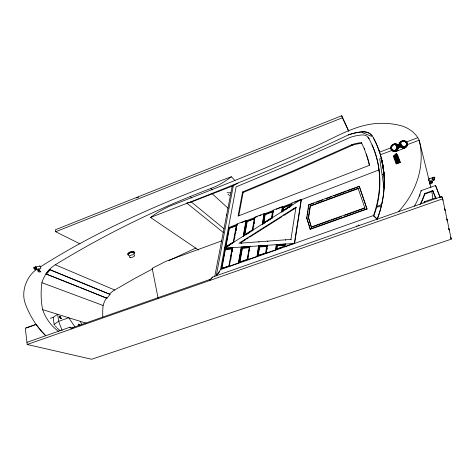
<?xml version="1.0" encoding="UTF-8"?>
<svg xmlns="http://www.w3.org/2000/svg" width="475" height="475" viewBox="0 0 475 475"><rect width="100%" height="100%" fill="white"/><g stroke="black" fill="none" stroke-linecap="round" stroke-linejoin="round"><path stroke-width="0.71" d="M398.163 145.118L398.056 144.774L396.863 145.225L397.836 147.838L396.281 151.311L397.949 148.182L396.975 145.57L400.294 144.317L400.942 146.668L404.599 148.182L400.253 146.644L400.182 143.967L398.988 144.418L399.101 144.768M398.632 144.946L399.392 146.864L396.281 151.311L398.59 147.268L398.632 144.946L400.253 146.644L404.599 148.182L396.281 151.311L398.062 147.755L400.253 146.644M406.481 143.747L406.416 144.537A3.402 2.963 -20.7 0 1 404.967 146.561L404.463 146.817L401.844 145.831L404.516 146.995L405.015 146.733A3.402 2.957 -20.7 0 0 406.469 144.709L406.315 142.987M406.357 142.239L405.703 141.586A3.853 3.349 -20.7 0 0 399.796 143.082L399.528 143.842L400.473 143.486L401.535 146.312L404.51 147.434L405.252 147.012A3.853 3.349 -20.7 0 0 406.903 144.756L406.778 142.969M407.407 143.771L407.324 144.768A4.299 3.741 -20.7 0 1 404.492 147.838M398.988 144.418L399.036 143.901A4.299 3.741 -20.7 0 1 405.994 141.265L407.2 142.809L407.425 145.118A4.299 3.735 -20.7 0 1 402.408 148.473M399.059 145.237L399.142 144.246A4.299 3.735 -20.7 0 1 400.134 142.417M390.794 148.36L390.883 147.369A4.269 3.723 -21.7 0 1 391.252 146.413M311.416 227.234L308.376 217.562L310.157 205.853L358.091 188.278L358.251 188.575L310.365 206.126L308.584 217.823L311.416 227.234L329.46 220.78M306.702 217.805L308.697 204.755L359.225 186.194L367.032 209.047L310.288 229.312L306.702 217.805L310.288 229.312M306.915 218.067L307.135 216.618M307.355 215.169L307.58 213.72M307.8 212.272L308.02 210.823M308.239 209.374L308.465 207.925M308.685 206.477L308.697 204.755M290.914 239.412L295.967 207.165L238.955 243.277L290.914 239.412L291.276 239.792M291.935 203.912L291.62 205.877L291.81 202.985L301.186 199.393L301.399 199.672L294.619 243.414L224.224 248.247L232.97 247.855L232.685 247.635L229.259 266.22L229.55 266.422M276.658 248.936L277.222 245.468L284.59 244.94L284.388 246.198L276.658 248.936L276.901 249.161L282.69 247.113M291.056 204.446L290.89 205.455L282.934 210.508L283.165 210.769L283.444 207.355L291.056 204.446L291.276 204.713L283.676 207.623M285.101 246.78L285.303 243.841L285.534 244.073L276.302 244.488L275.666 250.117L276.545 244.72M272.448 216.772L272.211 218.197L273.279 210.092L282.512 206.554L281.657 211.791L281.889 212.052L283.712 210.894M281.889 212.052L282.512 206.554M282.934 210.508L283.444 207.355M276.901 249.161L277.222 245.468M266.522 249.096L266.748 247.772M270.53 218.791L271.742 218.019L271.973 216.636M272.205 215.252L272.442 213.869M266.748 250.741L266.297 253.43L267.401 245.13L267.425 246.703M266.974 249.393L267.199 248.051M272.686 215.347L272.923 213.916M273.167 212.491L273.404 211.066M265.602 252.848L266.718 246.222L259.504 246.739L257.99 255.544L265.858 253.068L257.99 255.544M263.619 222.769L271.498 217.764L272.543 211.529L265.056 214.397L263.619 222.769L263.868 223.018L265.685 221.867M258.845 245.991L257.005 256.714L258.584 245.765L267.651 245.355M251.821 231.135L253.021 230.375L252.753 230.132L255.027 217.087L264.118 213.602L262.319 224.063L262.574 224.313L264.985 222.781M262.574 224.313L264.118 213.602M258.252 255.758L259.504 246.739M263.868 223.018L265.056 214.397M239.614 262.046L247.196 259.362L249.268 247.469L242.143 247.98L239.614 262.046L239.893 262.253L242.416 248.199L242.143 247.98M252.326 229.942L254.315 218.512L246.935 221.338L244.494 234.911L252.326 229.942L252.587 230.179M247.713 258.174L247.469 259.576L247.196 259.362M247.956 256.779L248.199 255.378M248.443 253.982L248.686 252.581M248.93 251.186L249.173 249.791M252.712 229.467L252.961 228.036M253.211 226.611L253.46 225.186M248.241 257.836L247.873 259.944L247.6 259.73L249.927 246.388L250.194 246.614L241.229 247.018L238.349 263.007L229.259 266.22M253.65 226.753L253.899 225.304M254.155 223.862L254.404 222.413M244.762 235.143L247.202 221.588L246.935 221.338M243.176 236.212L246.002 220.548L237.043 223.986L233.676 242.244L233.961 242.47M241.508 247.243L238.628 263.209L238.349 263.007M243.449 236.449L246.27 220.798L246.002 220.548M228.891 265.84L232.049 248.698L225.132 249.197L221.51 268.452L229.182 266.042L221.51 268.452M233.278 242.03L236.348 225.388L229.081 228.172L225.554 246.935L233.278 242.03L233.563 242.256L232.376 243.01M229.443 264.617L229.704 263.192M230.892 256.767L231.545 253.199M231.812 251.774L232.073 250.349M234.632 236.473L234.893 235.03M235.564 231.414L235.832 229.971M236.093 228.523L236.36 227.08M230.862 259.285L231.123 257.854M232.311 251.423L232.572 249.998M234.632 238.824L234.899 237.363M235.57 233.712L235.838 232.257M236.111 230.797L236.378 229.336M237.049 225.69L237.043 223.986M364.479 149.144L361.392 142.643L360.982 142.678A37.519 33.476 -26 0 0 352.106 144.572L293.075 170.905L242.565 191.947L238.094 216.06L369.396 165.312L366.338 153.959M238.777 215.834L243.099 192.5L242.565 191.947M223.476 232.607L186.746 203.074L191.372 201.982L233.629 185.624L233.451 184.941L216.256 275.773L220.537 269.61L236.099 186.889L290.647 164.065L350.122 137.4A46.212 41.236 -26 0 1 361.012 135.042L362.864 134.924A7.927 6.893 -26.4 0 1 368.861 138.29L372.364 145.617A105.367 93.51 -40.4 0 1 375.422 211.268L373.777 216.072L377.251 219.165A108.68 96.484 -40.2 0 0 384.091 188.254L384.299 180.547L383.907 172.942L382.927 165.478A108.68 96.484 -40.2 0 0 373.415 137.922L372.388 136.058L370.102 133.796A12.202 10.622 -26.3 0 0 362.526 131.83A50.445 45.036 -25.9 0 0 348.312 134.93C283.717 165.549 217.158 191.686 150.528 217.455L198.603 250.064M221.807 268.654L225.423 249.417L225.132 249.197M225.981 246.43L229.366 228.41L236.627 225.631M226.539 215.068L226.658 214.439M214.789 276.29L232.192 186.182M381.395 205.622L381.633 204.678M435.961 198.716L432.838 190.6L424.603 193.527L424.294 194.477A83.505 74.433 -28.7 0 1 420.054 204.452M424.603 193.527L424.454 195.053A83.327 74.308 -28.7 0 1 420.797 203.852M434.477 178.463L434.94 177.513A1.449 1.057 68.5 0 0 433.39 177.502L432.363 178.446A1.443 1.057 68.5 0 0 433.984 180.173A1.443 1.057 68.5 0 0 434.091 177.834A1.443 1.057 68.5 0 0 432.363 178.452M395.592 150.349L396.851 147.713L395.723 144.673L396.192 144.495L395.776 144.851L396.91 147.885L395.592 150.349L395.052 150.486A3.378 2.951 -21.7 0 1 392.653 149.916L391.661 148.521L391.572 146.983A3.384 2.951 -21.7 0 1 395.515 144.341L396.192 144.495M395.063 150.848L395.883 150.676L397.367 147.844L396.316 145.018L397.26 144.661M395.883 150.676L397.379 147.879M362.526 131.83L362.122 132.537L371.652 136.361L372.056 135.648A12.219 10.64 -26.3 0 0 362.526 131.83A48.836 43.552 -26 0 0 348.312 134.93M400.229 142.969C401.559 142.619 399.386 143.61 400.633 142.399A3.402 2.963 -20.7 0 1 405.365 141.764L406.368 143.165M400.282 143.147L400.692 142.571A3.402 2.957 -20.7 0 1 402.135 141.603M212.586 277.067L209.445 280.6L212.586 277.067L441.78 196.478L442.694 198.823L451.25 239.186L91.61 359.254L27.194 344.494L25.3 328.118L36.041 324.271A126.748 105.302 -58.2 0 0 45.76 335.724A113.739 94.151 -59.4 0 1 26.119 305.847L25.217 303.377A26.279 20.811 -64.6 0 1 36.225 269.58M46.402 274.36L49.976 269.865L110.04 294.375L106.94 298.264L45.986 273.938A30.18 24.267 -64.3 0 1 49.554 269.444L110.04 294.375M356.446 226.48L357.105 225.678M216.256 275.773L217.14 274.728M218.031 273.677L219.8 271.575M393.959 155.568L396.245 153.627L399.303 161.981L396.661 162.907L393.959 155.568L396.797 162.907M394.345 155.705L396.328 154.227L394.345 155.705L396.779 162.313L398.774 160.847L396.779 162.313M395.283 157.362L396.934 155.877M395.895 159.012L397.551 157.528M396.506 160.663L398.163 159.184M396.661 162.907L398.97 160.983M210.467 279.282L73.506 327.352L71.677 328.896L69.748 327.287L26.944 342.338M78.963 324.823L79.171 324.455M80.038 325.791L79.497 324.556L79.135 325.381M78.963 325.535L79.545 325.203M440.622 197.345L441.78 196.478L443.015 200.319M50.397 318.339L53.188 317.336L57.671 314.272L58.633 321.343L62.112 330.493M54.726 325.185A40.678 33.197 -64.9 0 1 54.12 324.366L58.633 321.343L68.762 317.739L74.824 326.77M226.438 246.774L227.626 246.02M228.813 245.272L230.595 244.138M245.967 234.383L247.772 233.237M249.577 232.091L250.782 231.325M267.502 220.715L268.713 219.943M286.223 208.828L287.446 208.05M288.669 207.278L290.504 206.108M224.224 248.247L301.186 199.393L294.393 243.182L284.869 246.549M226.284 247.338L229.829 245.094M231.598 243.966L232.78 243.218M245.842 234.929L247.036 234.169M248.235 233.409L250.028 232.275M266.79 221.635L267.995 220.869M269.2 220.109L271.005 218.963M284.929 210.122L286.757 208.964M288.58 207.807L290.403 206.649M240.599 242.879L245.391 239.845L244.952 239.477M246.59 239.085L248.389 237.945M249.589 237.185L254.38 234.145M273.618 221.967L254.98 233.765L254.564 233.391M282.103 216.594L274.217 221.588L273.832 221.184M295.788 207.925L283.925 215.442L283.551 215.027M40.197 266.998C99.875 229.081 165.163 201.145 231.325 176.759L234.905 180.47M58.49 331.247A59.238 48.486 -63.3 0 1 42.625 309.623A79.669 66.209 -63 0 1 41.895 282.696A26.772 21.488 -64.2 0 1 55.29 264.783C104.619 234.49 156.815 208.869 210.977 188.427A69.54 57.226 -44.9 0 0 231.325 176.759M109.369 294.298A26.024 21.992 -66 0 1 109.648 293.995A23.097 19.487 -65.8 0 1 114.677 289.988L134.959 278.338L152.511 268.933M233.629 185.624L238.07 183.065M168.934 260.615L195.878 248.015M361.392 142.643L361.778 143.509L361.285 143.367A37.436 33.416 -25.9 0 0 352.42 145.249L293.514 171.511L243.099 192.5M429.424 183.7L432.606 182.293L432.096 180.981M429.531 184.128L432.707 182.727L432.606 182.293M348.798 131.136L341.721 115.746L55.391 229.787L55.664 231.723L79.972 243.877M136.681 197.968L138.748 197.143M55.664 231.723L342.422 117.776L348.555 131.1M228.433 227.632L237.316 224.23M241.448 222.644L257.23 216.6M259.178 215.852L261.125 215.104M264.373 213.863L273.523 210.354M276.159 209.344L292.036 203.258M294.714 202.237L378.931 169.961M247.202 221.588L254.576 218.761M265.305 214.658L272.787 211.791L272.543 211.529M429.275 178.873L432.974 177.466M379.549 152.154L390.836 147.891L390.717 147.547M406.374 141.627L406.475 141.977L417.798 137.702L419.17 140.184L430.908 187.601M380.35 154.808L391.798 150.498L391.679 150.159M393.549 156.703L393.419 156.334L394.808 155.818M396.192 155.301L397.575 154.785L400.419 162.48L396.245 164.029L393.419 156.334M396.423 163.21L399.742 161.904L396.423 163.21L393.995 156.613M396.12 163.667L400.294 162.118M308.904 205.028L313.743 203.252M316.51 202.237L322.733 199.951M326.188 198.681L331.722 196.65M333.794 195.89L346.239 191.318M347.623 190.813L355.229 188.017M356.612 187.512L358.684 186.746M221.706 240.896L166.256 261.167L152.202 268.316L158.074 298.116M429.643 182.774L431.46 182.121L430.896 180.66L431.561 182.554L431.46 182.121M26.38 328.017L35.197 324.858M311.208 226.985L364.705 207.836L364.859 208.115L344.731 215.317M330.849 220.287L341.258 216.558M310.074 229.063L366.884 208.768L367.032 209.047M376.639 206.459L380.659 205.028A0.885 0.808 -21.4 0 1 381.645 204.268L381.318 205.883L376.259 207.45M414.426 206.186A79.456 70.817 -28.7 0 0 421.111 190.641L435.551 185.487L440.266 197.63M424.763 194.097L432.974 191.182L432.838 190.6M240.582 262.01L246.78 259.819M247.6 259.73L256.738 256.5M266.042 253.211L275.417 249.892M220.537 269.61L373.492 215.525L375.143 210.71A105.598 93.658 -40.4 0 0 372.091 144.934M423.949 203.074A80.976 72.663 -28.4 0 0 424.401 201.709L436.086 197.6M27.194 344.494L442.694 198.823M37.679 268.897L37.947 270.976L39.104 270.679L40.417 272.027M395.538 150.177L394.992 150.314A3.384 2.951 -21.7 0 1 392.593 149.744L392.029 149.197M383.966 174.165L383.741 171.499A102.457 91.046 -39.3 0 0 381.431 158.502L379.727 158.87L384.091 188.254A110.96 98.462 -40.6 0 0 383.889 173.096L383.634 170.62A110.96 98.462 -40.6 0 0 381.431 158.502L383.966 174.165L382.25 174.527M35.025 267.045L39.674 266.065M225.423 249.417L232.334 248.918M242.416 248.199L249.541 247.689L249.268 247.469M259.76 246.958L266.968 246.448M277.465 245.694L284.822 245.171L284.59 244.94M69.748 327.287L73.506 327.352M395.402 155.058L395.532 155.064A0.867 0.576 -85.2 0 1 396.257 155.218A0.867 0.576 -85.2 0 1 396.233 156.328A0.867 0.576 -85.2 0 1 395.503 156.56M227.145 192.684L230.761 192.898M35.815 267.55L34.36 267.348A1.443 0.742 77.6 0 0 33.517 268.161L34.651 268.666M396.251 144.673L395.568 144.513A3.378 2.951 -21.7 0 0 394.707 144.525M399.392 146.864L404.599 148.182L401.939 147.179M79.497 324.556L78.262 324.176L79.438 324.597M42.625 309.623L86.397 323.273M41.895 282.696L103.111 305.502A68.495 59.565 -64.7 0 0 102.808 317.08M45.986 273.938L79.022 287.001M80.4 287.547L106.94 298.264M55.29 264.783L114.677 289.988M396.577 144.299L397.266 144.697M224.224 228.914L191.372 201.982L191.211 201.299M241.348 243.099L241.793 243.461M190.119 196.549L191.823 197.968M40.743 271.599L39.389 270.441L38.837 268.601L39.104 270.679M258.679 241.811L259.095 242.179M228.143 208.27L212.307 193.877L212.141 193.194M267.473 241.158L267.876 241.526M210.977 188.427L212.598 189.923M406.475 141.977L407.301 143.159M405.988 142.488L405.418 141.942A3.402 2.957 -20.7 0 0 403.869 141.372M228.006 194.162L229.585 195.682M398.056 144.774L397.682 144.412A4.275 3.729 -21.7 0 0 390.765 147.024L390.99 149.316L392.172 150.86A4.269 3.723 -21.7 0 0 398.109 150.088M397.789 144.756L398.507 145.451M264.159 227.311L264.563 227.703M391.709 149.583L392.356 150.237A3.83 3.337 -21.7 0 0 395.075 150.878M49.554 269.444L49.976 269.865M285.344 239.828L285.718 240.202M37.947 270.976L39.265 272.323M396.863 145.225L398.59 147.268M293.324 208.834L293.681 209.261M295.967 207.165L296.317 207.593M451.024 238.118L450.472 237.162L451.25 239.186M406.351 142.203L406.79 143.005M391.287 148.817L391.721 149.613M390.872 148.972L392.053 150.522A4.275 3.729 -21.7 0 0 396.168 150.967M373.777 216.072L373.492 215.525L377.251 219.165A109.47 97.161 -40.4 0 0 373.415 137.922M80.216 321.332L81.783 324.461M79.367 324.645L79.663 325.238M79.123 324.567L79.42 325.167M78.767 324.461L79.064 325.06L78.518 324.383M78.856 325.375L78.262 324.176L78.802 325.417M396.975 145.57L397.949 148.182L397.836 147.838M60.788 318.303L60.182 317.502L60.527 318.22M351.785 144.679L352.1 145.356M364.188 148.467L368.38 160.307M444.41 208.317L445.069 210.009M440.129 197.529L435.551 185.487M444.309 208.299L445.182 210.556M431.947 180.755L432.707 182.727M446.66 218.868L447.082 219.961M446.767 219.373L447.397 221.006M448.721 228.546L449.326 230.12M448.62 228.487L449.427 230.583M432.974 191.182L435.836 198.603M400.698 142.791L401.897 146.003M400.182 143.967L401.274 146.929M399.766 161.969L397.314 155.373M399.303 161.981L396.245 153.627M396.108 153.621L398.834 160.977M395.99 154.215L398.442 160.841M394.678 155.717L397.118 162.319M341.721 115.746L342.422 117.776M359.225 186.194L366.884 208.768M358.091 188.278L364.859 208.115M397.575 154.785L397.7 155.153M358.673 224.841L358.928 225.607M421.111 190.641L421.277 191.217M407.372 144.246L407.473 144.596L419.17 140.184L420.209 144.851A84.051 74.201 -29.9 0 1 398.4 211.731M424.401 201.709L424.555 202.243M368.541 161.013L369.514 165.252M431.686 191.021L431.989 192.369A71.464 65.158 -25.5 0 1 432.713 198.277M391.721 148.693L391.632 147.155A3.378 2.951 -21.7 0 1 393.852 144.738M391.299 148.853L391.192 147.072A3.83 3.337 -21.7 0 1 396.589 144.335M381.431 158.502L383.907 172.942M53.188 317.336L54.12 324.366M38.036 269.2L38.232 270.738M103.111 305.502A23.097 19.487 -65.8 0 1 106.554 297.884A26.024 21.992 -66 0 1 106.786 297.54M420.155 194.625A79.283 70.698 -28.7 0 1 419.526 196.312M128.024 254.553A3.491 1.484 -17.4 0 1 130.892 251.631A3.491 1.484 -17.4 0 1 134.217 252.854M129.343 255.467A3.497 1.478 -17.4 0 1 128.482 253.543A3.497 1.478 -17.4 0 1 133.166 251.976A3.497 1.478 -17.4 0 1 134.003 253.905M128.82 254.867A2.797 1.182 -17.4 0 1 131.118 252.528A2.797 1.182 -17.4 0 1 133.778 253.502M417.798 137.702A33.808 29.658 -22.3 0 0 400.063 125.453A73.471 66.15 -23.2 0 0 382.221 123.316C355.11 122.978 332.393 139.929 308.061 149.364C262.728 169.937 216.333 187.999 169.967 206.067A98.883 87.822 -62 0 0 150.528 217.455M60.39 330.808A40.678 33.197 -64.9 0 1 57.374 328.213M56.679 327.495A40.678 33.197 -64.9 0 1 55.349 325.981M391.869 145.546A4.269 3.723 -21.7 0 1 392.7 144.833M394.761 144.056A4.269 3.723 -21.7 0 1 395.853 144.038M406.891 144.721A3.853 3.349 -20.7 0 1 405.252 147.012M399.802 143.118A3.853 3.349 -20.7 0 1 405.709 141.621M398.287 160.396A0.98 0.861 -20.8 0 1 398.442 160.817M395.966 158.092A0.891 0.778 -21.1 0 1 395.497 156.821M396.88 156.809A0.891 0.778 -21.1 0 1 396.981 156.987M398.287 160.259A0.98 0.861 -20.8 0 1 398.311 160.71M397.421 161.476A0.98 0.861 -20.8 0 1 396.506 160.271M397.771 161.583A0.867 0.576 -85.6 0 1 397.064 160.704A0.867 0.576 -85.6 0 1 397.902 159.956A0.867 0.576 -85.6 0 1 398.032 161.346M396.471 158.899A0.867 0.576 -85.5 0 1 397.373 158.371A0.867 0.576 -85.5 0 1 397.343 159.79A0.867 0.576 -85.5 0 1 396.465 159.351M395.384 156.429A0.867 0.576 -85.2 0 1 395.414 155.206M379.068 150.7A109.232 97.007 -40.4 0 1 379.507 151.964M382.69 201.388A109.232 97.007 -40.4 0 1 382.411 202.813M367.852 137.364A7.909 6.882 -26.3 0 1 369.14 138.985M39.502 266.166A1.437 0.748 77.6 0 1 40.523 266.665A1.437 0.748 77.6 0 1 40.708 268.47A1.437 0.748 77.6 0 1 39.752 268.595M35.952 269.456A1.247 0.647 77.6 0 1 35.773 269.301M35.56 267.188A1.247 0.647 77.6 0 1 36.058 267.164M36.231 267.318A1.247 0.647 77.6 0 1 36.676 268.44A1.247 0.647 77.6 0 1 36.45 269.432M430.831 180.916A1.437 1.051 68.5 0 1 429.168 181.195M428.949 180.904A1.437 1.051 68.5 0 1 428.688 180.209M428.664 179.847A1.437 1.051 68.5 0 1 429.548 178.826M432.446 179.865A1.253 0.914 68.5 0 1 432.007 178.689M432.535 177.84A1.253 0.914 68.5 0 1 433.022 177.84M433.782 179.871A1.253 0.914 68.5 0 1 433.408 180.179M432.392 178.268A1.253 0.914 68.5 0 1 433.972 178.196A1.253 0.914 68.5 0 1 433.669 180.078A1.253 0.914 68.5 0 1 432.345 178.564M61.346 318.547L60.052 318.149L59.185 316.362L60.479 316.76L61.346 318.547M59.708 316.647L59.998 317.247L59.708 316.647M60.355 316.849L60.646 317.448L60.355 316.849M130.459 257.503A2.802 1.176 -17.4 0 0 134.692 255.538A2.802 1.176 -17.4 0 0 130.868 255.295A2.802 1.176 -17.4 0 0 130.459 257.503M396.809 158.033A0.867 0.576 -85.3 0 0 396.583 156.602A0.867 0.576 -85.3 0 0 395.853 157.7A0.867 0.576 -85.3 0 0 396.809 158.033M396.067 156.382A0.867 0.576 -85.2 0 0 395.841 154.951A0.867 0.576 -85.2 0 0 395.111 156.049A0.867 0.576 -85.2 0 0 396.067 156.382M396.678 158.033A0.867 0.576 -85.3 0 0 396.447 156.602A0.867 0.576 -85.3 0 0 395.717 157.694A0.867 0.576 -85.3 0 0 396.678 158.033M397.29 159.683A0.867 0.576 -85.5 0 0 397.058 158.252A0.867 0.576 -85.5 0 0 396.328 159.345A0.867 0.576 -85.5 0 0 397.29 159.683M397.902 161.346A0.867 0.576 -85.6 0 0 397.676 159.909A0.867 0.576 -85.6 0 0 396.94 161.001A0.867 0.576 -85.6 0 0 397.902 161.346M34.622 267.609A1.443 0.742 77.6 0 0 35.512 269.853A1.443 0.742 77.6 0 0 35.969 267.87A1.443 0.742 77.6 0 0 34.622 267.609M34.722 267.722A1.247 0.647 77.6 0 0 35.488 269.663A1.247 0.647 77.6 0 0 35.886 267.947A1.247 0.647 77.6 0 0 34.722 267.722M34.936 267.674A1.247 0.647 77.6 0 0 35.702 269.622A1.247 0.647 77.6 0 0 36.1 267.9A1.247 0.647 77.6 0 0 34.936 267.674M432.511 178.499A1.253 0.914 68.5 0 0 433.918 179.989A1.253 0.914 68.5 0 0 434.008 177.965A1.253 0.914 68.5 0 0 432.511 178.499"/></g></svg>
